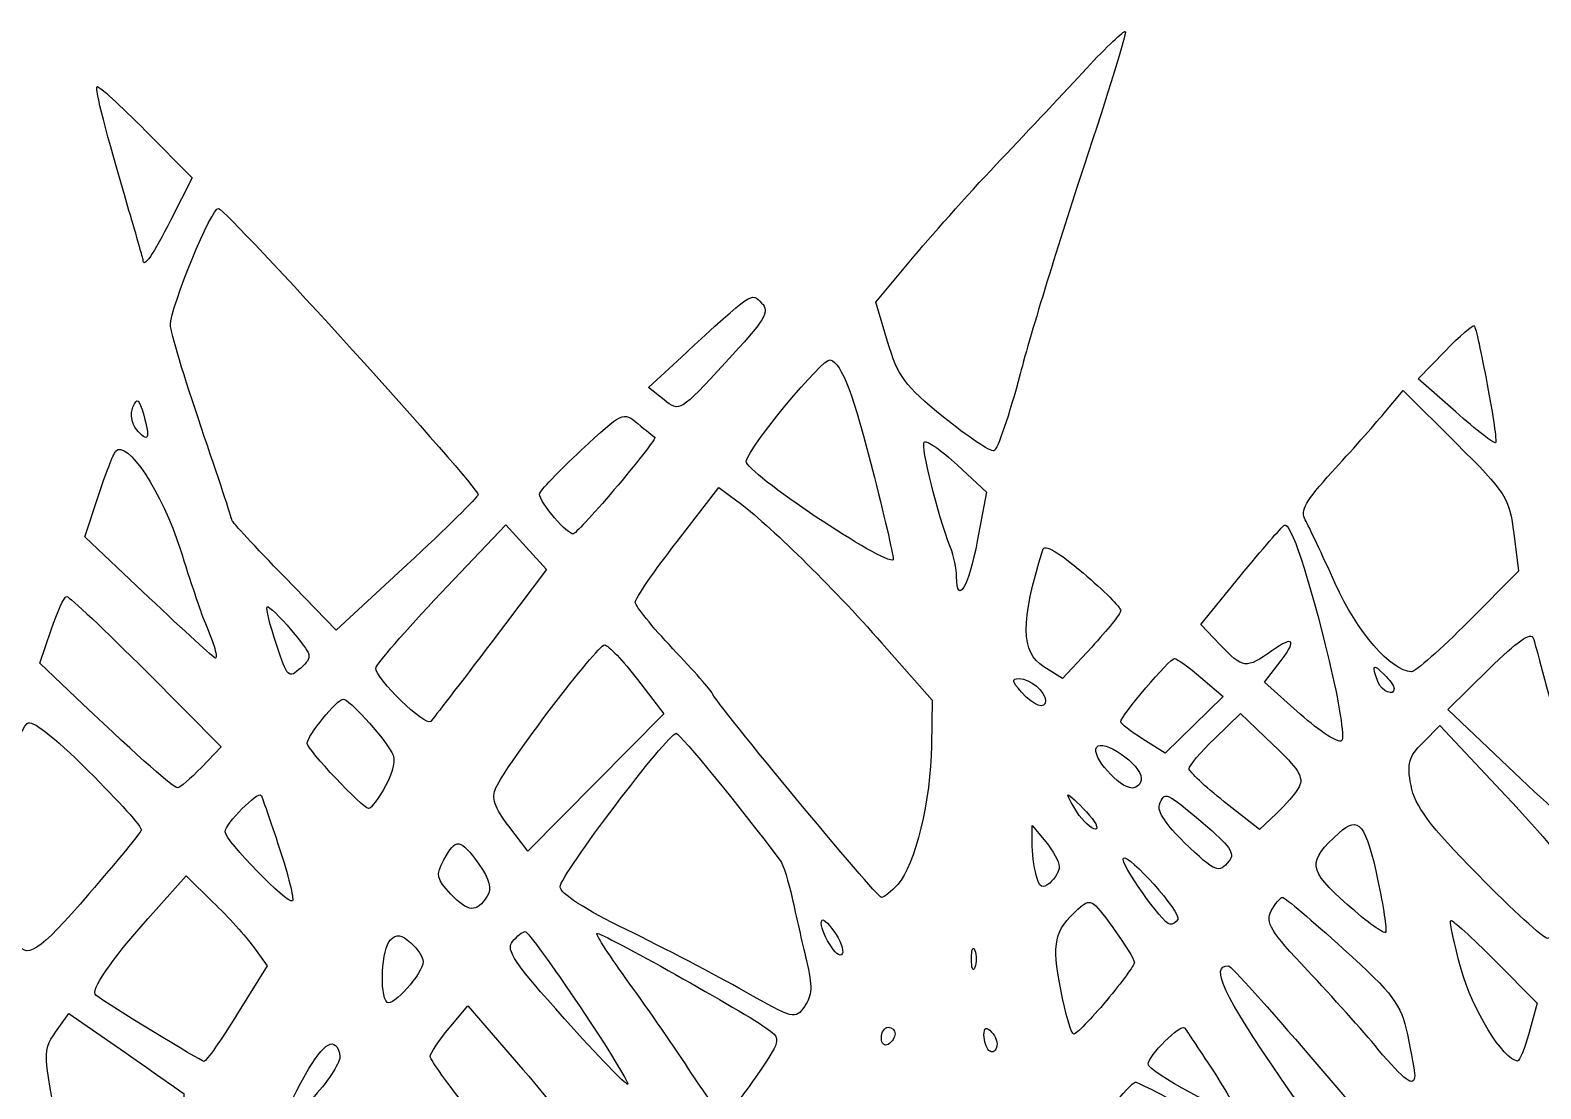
# Model space of a CAD drawing. Header units: centimetres. Extents: x -52 to 49, y -21 to 24.
# Drawn here: x -17.85 to -12, y -12.89 to -8.79 of the extents above; entities that cross this region are included whole.
import ezdxf

# ---------------------------------------------------------------- set-up
doc = ezdxf.new("R2010")
doc.units = ezdxf.units.CM
doc.header["$MEASUREMENT"] = 0
doc.layers.add('Layer 1', color=7, linetype='Continuous')

msp = doc.modelspace()

# ---------------------------------------------------------------- linework, layer by layer
at = {"layer": 'Layer 1'}
for points, knots in [([(-14.01537, -10.11851), (-13.97352, -9.95943), (-13.86264, -9.5983), (-13.76897, -9.316), (-13.76897, -9.316), (-13.6753, -9.0337), (-13.60297, -8.79842), (-13.60824, -8.79315), (-13.60824, -8.79315), (-13.61351, -8.78788), (-13.68132, -8.85217), (-13.75893, -8.936), (-13.75893, -8.936), (-13.83654, -9.01984), (-13.98481, -9.17773), (-14.08841, -9.28687), (-14.08841, -9.28687), (-14.19201, -9.39601), (-14.34362, -9.56511), (-14.42532, -9.66265), (-14.42532, -9.66265), (-14.42532, -9.66265), (-14.57386, -9.83999), (-14.57386, -9.83999), (-14.57386, -9.83999), (-14.57386, -9.83999), (-14.52833, -9.99338), (-14.52833, -9.99338), (-14.52833, -9.99338), (-14.48817, -10.12867), (-14.46269, -10.16309), (-14.31239, -10.28512), (-14.31239, -10.28512), (-14.21866, -10.36121), (-14.13061, -10.41993), (-14.11672, -10.41561), (-14.11672, -10.41561), (-14.10283, -10.41128), (-14.05722, -10.27759), (-14.01537, -10.11851)], [0, 0, 0, 0, 0.0909091, 0.0909091, 0.0909091, 0.0909091, 0.1818182, 0.1818182, 0.1818182, 0.1818182, 0.2727273, 0.2727273, 0.2727273, 0.2727273, 0.3636364, 0.3636364, 0.3636364, 0.3636364, 0.4545455, 0.4545455, 0.4545455, 0.4545455, 0.5454545, 0.5454545, 0.5454545, 0.5454545, 0.6363636, 0.6363636, 0.6363636, 0.6363636, 0.7272727, 0.7272727, 0.7272727, 0.7272727, 0.8181818, 0.8181818, 0.8181818, 0.8181818, 1, 1, 1, 1]), ([(-17.30189, -9.52131), (-17.30189, -9.52131), (-17.21989, -9.35887), (-17.21989, -9.35887), (-17.21989, -9.35887), (-17.21989, -9.35887), (-17.39927, -9.1781), (-17.39927, -9.1781), (-17.39927, -9.1781), (-17.49793, -9.07868), (-17.58258, -9.00125), (-17.58737, -9.00605), (-17.58737, -9.00605), (-17.59654, -9.01522), (-17.5551, -9.1763), (-17.46411, -9.48523), (-17.46411, -9.48523), (-17.43412, -9.58705), (-17.40958, -9.67337), (-17.40958, -9.67705), (-17.40958, -9.67705), (-17.40958, -9.71343), (-17.36991, -9.65606), (-17.30188, -9.52131), (-17.30188, -9.52131), (-17.30188, -9.52131), (-17.30189, -9.52131), (-17.30189, -9.52131)], [0, 0, 0, 0, 0.125, 0.125, 0.125, 0.125, 0.25, 0.25, 0.25, 0.25, 0.375, 0.375, 0.375, 0.375, 0.5, 0.5, 0.5, 0.5, 0.625, 0.625, 0.625, 0.625, 0.75, 0.75, 0.75, 0.75, 1, 1, 1, 1]), ([(-16.11313, -10.58588), (-16.11313, -10.55417), (-17.07415, -9.49405), (-17.11777, -9.47763), (-17.11777, -9.47763), (-17.14193, -9.46854), (-17.3041, -9.86134), (-17.30389, -9.92846), (-17.30389, -9.92846), (-17.30389, -9.95391), (-17.25017, -10.13214), (-17.18468, -10.32454), (-17.18468, -10.32454), (-17.1192, -10.51694), (-17.06562, -10.67905), (-17.06562, -10.6848), (-17.06562, -10.6848), (-17.06562, -10.69054), (-16.97473, -10.78864), (-16.86365, -10.90279), (-16.86365, -10.90279), (-16.86365, -10.90279), (-16.66168, -11.11034), (-16.66168, -11.11034), (-16.66168, -11.11034), (-16.66168, -11.11034), (-16.3874, -10.856), (-16.3874, -10.856), (-16.3874, -10.856), (-16.23655, -10.71611), (-16.11312, -10.59456), (-16.11312, -10.58588), (-16.11312, -10.58588), (-16.11312, -10.58588), (-16.11313, -10.58588), (-16.11313, -10.58588)], [0, 0, 0, 0, 0.1, 0.1, 0.1, 0.1, 0.2, 0.2, 0.2, 0.2, 0.3, 0.3, 0.3, 0.3, 0.4, 0.4, 0.4, 0.4, 0.5, 0.5, 0.5, 0.5, 0.6, 0.6, 0.6, 0.6, 0.7, 0.7, 0.7, 0.7, 0.8, 0.8, 0.8, 0.8, 1, 1, 1, 1]), ([(-15.0158, -9.84399), (-15.05725, -9.80222), (-15.04514, -9.79406), (-15.32615, -10.05311), (-15.32615, -10.05311), (-15.32615, -10.05311), (-15.45416, -10.17112), (-15.45416, -10.17112), (-15.45416, -10.17112), (-15.45416, -10.17112), (-15.39338, -10.21881), (-15.39338, -10.21881), (-15.39338, -10.21881), (-15.33272, -10.26641), (-15.33228, -10.26614), (-15.15525, -10.07434), (-15.15525, -10.07434), (-15.00108, -9.9073), (-14.98285, -9.8772), (-15.0158, -9.84399)], [0, 0, 0, 0, 0.1666667, 0.1666667, 0.1666667, 0.1666667, 0.3333333, 0.3333333, 0.3333333, 0.3333333, 0.5, 0.5, 0.5, 0.5, 0.6666667, 0.6666667, 0.6666667, 0.6666667, 1, 1, 1, 1]), ([(-12.20763, -10.15865), (-12.2302, -10.03897), (-12.25277, -9.93696), (-12.25777, -9.93195), (-12.25777, -9.93195), (-12.26278, -9.92694), (-12.31372, -9.97108), (-12.37099, -10.03004), (-12.37099, -10.03004), (-12.37099, -10.03004), (-12.4751, -10.13723), (-12.4751, -10.13723), (-12.4751, -10.13723), (-12.4751, -10.13723), (-12.32958, -10.2654), (-12.32958, -10.2654), (-12.32958, -10.2654), (-12.24954, -10.3359), (-12.18013, -10.38968), (-12.17532, -10.38491), (-12.17532, -10.38491), (-12.17052, -10.38014), (-12.18505, -10.27832), (-12.20763, -10.15865)], [0, 0, 0, 0, 0.1428571, 0.1428571, 0.1428571, 0.1428571, 0.2857143, 0.2857143, 0.2857143, 0.2857143, 0.4285714, 0.4285714, 0.4285714, 0.4285714, 0.5714286, 0.5714286, 0.5714286, 0.5714286, 0.7142857, 0.7142857, 0.7142857, 0.7142857, 1, 1, 1, 1]), ([(-14.57921, -10.51894), (-14.66119, -10.19432), (-14.7055, -10.07661), (-14.75053, -10.06375), (-14.75053, -10.06375), (-14.77899, -10.05562), (-15.06329, -10.39941), (-15.07522, -10.45638), (-15.07522, -10.45638), (-15.08362, -10.49651), (-14.53412, -10.86449), (-14.50635, -10.83732), (-14.50635, -10.83732), (-14.50302, -10.83406), (-14.53581, -10.69079), (-14.57921, -10.51893), (-14.57921, -10.51893), (-14.57921, -10.51893), (-14.57921, -10.51894), (-14.57921, -10.51894)], [0, 0, 0, 0, 0.1666667, 0.1666667, 0.1666667, 0.1666667, 0.3333333, 0.3333333, 0.3333333, 0.3333333, 0.5, 0.5, 0.5, 0.5, 0.6666667, 0.6666667, 0.6666667, 0.6666667, 1, 1, 1, 1]), ([(-17.4072, -10.27773), (-17.4257, -10.21304), (-17.43285, -10.20766), (-17.44897, -10.24632), (-17.44897, -10.24632), (-17.4601, -10.273), (-17.45422, -10.31007), (-17.43523, -10.33295), (-17.43523, -10.33295), (-17.3897, -10.38781), (-17.38075, -10.37019), (-17.40719, -10.27773), (-17.40719, -10.27773), (-17.40719, -10.27773), (-17.4072, -10.27773), (-17.4072, -10.27773)], [0, 0, 0, 0, 0.2, 0.2, 0.2, 0.2, 0.4, 0.4, 0.4, 0.4, 0.6, 0.6, 0.6, 0.6, 1, 1, 1, 1]), ([(-12.28026, -11.07643), (-12.28026, -11.07643), (-12.08674, -10.88161), (-12.08674, -10.88161), (-12.08674, -10.88161), (-12.08674, -10.88161), (-12.10495, -10.73585), (-12.10495, -10.73585), (-12.10495, -10.73585), (-12.1222, -10.59778), (-12.13397, -10.57935), (-12.32817, -10.38628), (-12.32817, -10.38628), (-12.32817, -10.38628), (-12.53319, -10.18247), (-12.53319, -10.18247), (-12.53319, -10.18247), (-12.53319, -10.18247), (-12.60673, -10.27045), (-12.60673, -10.27045), (-12.60673, -10.27045), (-12.64718, -10.31884), (-12.7381, -10.42139), (-12.80878, -10.49835), (-12.80878, -10.49835), (-12.91051, -10.60912), (-12.93199, -10.64771), (-12.91181, -10.68356), (-12.91181, -10.68356), (-12.8978, -10.70847), (-12.84565, -10.81927), (-12.79594, -10.9298), (-12.79594, -10.9298), (-12.71205, -11.11633), (-12.57905, -11.2701), (-12.50089, -11.27095), (-12.50089, -11.27095), (-12.48597, -11.27121), (-12.38669, -11.18358), (-12.28025, -11.07643), (-12.28025, -11.07643), (-12.28025, -11.07643), (-12.28026, -11.07643), (-12.28026, -11.07643)], [0, 0, 0, 0, 0.0833333, 0.0833333, 0.0833333, 0.0833333, 0.1666667, 0.1666667, 0.1666667, 0.1666667, 0.25, 0.25, 0.25, 0.25, 0.3333333, 0.3333333, 0.3333333, 0.3333333, 0.4166667, 0.4166667, 0.4166667, 0.4166667, 0.5, 0.5, 0.5, 0.5, 0.5833333, 0.5833333, 0.5833333, 0.5833333, 0.6666667, 0.6666667, 0.6666667, 0.6666667, 0.75, 0.75, 0.75, 0.75, 0.8333333, 0.8333333, 0.8333333, 0.8333333, 1, 1, 1, 1]), ([(-15.57151, -10.54877), (-15.48783, -10.44973), (-15.42366, -10.36626), (-15.4289, -10.36328), (-15.4289, -10.36328), (-15.43414, -10.36031), (-15.464, -10.33642), (-15.49525, -10.31021), (-15.49525, -10.31021), (-15.5512, -10.26328), (-15.55454, -10.26485), (-15.71353, -10.41309), (-15.71353, -10.41309), (-15.80233, -10.49588), (-15.87499, -10.57241), (-15.87499, -10.58314), (-15.87499, -10.58314), (-15.87499, -10.61613), (-15.76461, -10.74505), (-15.7435, -10.73671), (-15.7435, -10.73671), (-15.73258, -10.73239), (-15.65517, -10.64782), (-15.5715, -10.54877), (-15.5715, -10.54877), (-15.5715, -10.54877), (-15.57151, -10.54877), (-15.57151, -10.54877)], [0, 0, 0, 0, 0.125, 0.125, 0.125, 0.125, 0.25, 0.25, 0.25, 0.25, 0.375, 0.375, 0.375, 0.375, 0.5, 0.5, 0.5, 0.5, 0.625, 0.625, 0.625, 0.625, 0.75, 0.75, 0.75, 0.75, 1, 1, 1, 1]), ([(-17.135, -11.17203), (-17.14314, -11.14656), (-17.1602, -11.10192), (-17.17292, -11.07281), (-17.17292, -11.07281), (-17.18564, -11.04371), (-17.22761, -10.91869), (-17.2662, -10.795), (-17.2662, -10.795), (-17.33341, -10.57954), (-17.47395, -10.36737), (-17.51598, -10.41792), (-17.51598, -10.41792), (-17.52508, -10.42886), (-17.55546, -10.5078), (-17.5835, -10.59333), (-17.5835, -10.59333), (-17.5835, -10.59333), (-17.63448, -10.74884), (-17.63448, -10.74884), (-17.63448, -10.74884), (-17.63448, -10.74884), (-17.3869, -10.98359), (-17.3869, -10.98359), (-17.3869, -10.98359), (-17.25073, -11.1127), (-17.13502, -11.21833), (-17.12976, -11.21833), (-17.12976, -11.21833), (-17.1245, -11.21833), (-17.12686, -11.19749), (-17.135, -11.17203)], [0, 0, 0, 0, 0.1111111, 0.1111111, 0.1111111, 0.1111111, 0.2222222, 0.2222222, 0.2222222, 0.2222222, 0.3333333, 0.3333333, 0.3333333, 0.3333333, 0.4444444, 0.4444444, 0.4444444, 0.4444444, 0.5555556, 0.5555556, 0.5555556, 0.5555556, 0.6666667, 0.6666667, 0.6666667, 0.6666667, 0.7777778, 0.7777778, 0.7777778, 0.7777778, 1, 1, 1, 1]), ([(-14.18101, -10.76505), (-14.18101, -10.76505), (-14.1454, -10.57635), (-14.1454, -10.57635), (-14.1454, -10.57635), (-14.1454, -10.57635), (-14.25792, -10.47139), (-14.25792, -10.47139), (-14.25792, -10.47139), (-14.31981, -10.41366), (-14.3775, -10.37349), (-14.38613, -10.38211), (-14.38613, -10.38211), (-14.40102, -10.397), (-14.33576, -10.65953), (-14.28483, -10.78964), (-14.28483, -10.78964), (-14.27174, -10.82306), (-14.26104, -10.87367), (-14.26104, -10.90209), (-14.26104, -10.90209), (-14.26104, -11.02075), (-14.21408, -10.94035), (-14.18101, -10.76506), (-14.18101, -10.76506), (-14.18101, -10.76506), (-14.18101, -10.76505), (-14.18101, -10.76505)], [0, 0, 0, 0, 0.125, 0.125, 0.125, 0.125, 0.25, 0.25, 0.25, 0.25, 0.375, 0.375, 0.375, 0.375, 0.5, 0.5, 0.5, 0.5, 0.625, 0.625, 0.625, 0.625, 0.75, 0.75, 0.75, 0.75, 1, 1, 1, 1]), ([(-14.48817, -12.09393), (-14.42325, -12.0222), (-14.36079, -11.76453), (-14.35815, -11.55759), (-14.35815, -11.55759), (-14.35815, -11.55759), (-14.3559, -11.3809), (-14.3559, -11.3809), (-14.3559, -11.3809), (-14.3559, -11.3809), (-14.55005, -11.16071), (-14.55005, -11.16071), (-14.55005, -11.16071), (-14.74789, -10.93633), (-14.98583, -10.7026), (-15.11131, -10.60939), (-15.11131, -10.60939), (-15.11131, -10.60939), (-15.18104, -10.55759), (-15.18104, -10.55759), (-15.18104, -10.55759), (-15.18104, -10.55759), (-15.34282, -10.76672), (-15.34282, -10.76672), (-15.34282, -10.76672), (-15.4318, -10.88174), (-15.5046, -10.98765), (-15.5046, -11.00208), (-15.5046, -11.00208), (-15.5046, -11.01651), (-15.43927, -11.0974), (-15.35942, -11.18184), (-15.35942, -11.18184), (-15.27957, -11.26628), (-15.21111, -11.34372), (-15.20728, -11.35394), (-15.20728, -11.35394), (-15.19274, -11.39278), (-14.57001, -12.14438), (-14.55237, -12.14438), (-14.55237, -12.14438), (-14.54218, -12.14438), (-14.5133, -12.12168), (-14.48819, -12.09393), (-14.48819, -12.09393), (-14.48819, -12.09393), (-14.48817, -12.09393), (-14.48817, -12.09393)], [0, 0, 0, 0, 0.0769231, 0.0769231, 0.0769231, 0.0769231, 0.1538462, 0.1538462, 0.1538462, 0.1538462, 0.2307692, 0.2307692, 0.2307692, 0.2307692, 0.3076923, 0.3076923, 0.3076923, 0.3076923, 0.3846154, 0.3846154, 0.3846154, 0.3846154, 0.4615385, 0.4615385, 0.4615385, 0.4615385, 0.5384615, 0.5384615, 0.5384615, 0.5384615, 0.6153846, 0.6153846, 0.6153846, 0.6153846, 0.6923077, 0.6923077, 0.6923077, 0.6923077, 0.7692308, 0.7692308, 0.7692308, 0.7692308, 0.8461538, 0.8461538, 0.8461538, 0.8461538, 1, 1, 1, 1]), ([(-12.81957, -11.2286), (-12.90131, -10.89186), (-12.96854, -10.68849), (-12.9931, -10.70367), (-12.9931, -10.70367), (-13.00268, -10.70959), (-13.07933, -10.79854), (-13.16343, -10.90134), (-13.16343, -10.90134), (-13.16343, -10.90134), (-13.31634, -11.08824), (-13.31634, -11.08824), (-13.31634, -11.08824), (-13.31634, -11.08824), (-13.24135, -11.16652), (-13.24135, -11.16652), (-13.24135, -11.16652), (-13.15217, -11.25961), (-13.14093, -11.26093), (-13.04143, -11.19008), (-13.04143, -11.19008), (-12.95269, -11.12689), (-12.9429, -11.14965), (-13.01789, -11.2448), (-13.01789, -11.2448), (-13.01789, -11.2448), (-13.07002, -11.31095), (-13.07002, -11.31095), (-13.07002, -11.31095), (-13.07002, -11.31095), (-12.93131, -11.43477), (-12.93131, -11.43477), (-12.93131, -11.43477), (-12.85502, -11.50287), (-12.78293, -11.54916), (-12.77112, -11.53764), (-12.77112, -11.53764), (-12.7593, -11.52612), (-12.78111, -11.38706), (-12.81957, -11.22861), (-12.81957, -11.22861), (-12.81957, -11.22861), (-12.81957, -11.2286), (-12.81957, -11.2286)], [0, 0, 0, 0, 0.0833333, 0.0833333, 0.0833333, 0.0833333, 0.1666667, 0.1666667, 0.1666667, 0.1666667, 0.25, 0.25, 0.25, 0.25, 0.3333333, 0.3333333, 0.3333333, 0.3333333, 0.4166667, 0.4166667, 0.4166667, 0.4166667, 0.5, 0.5, 0.5, 0.5, 0.5833333, 0.5833333, 0.5833333, 0.5833333, 0.6666667, 0.6666667, 0.6666667, 0.6666667, 0.75, 0.75, 0.75, 0.75, 0.8333333, 0.8333333, 0.8333333, 0.8333333, 1, 1, 1, 1]), ([(-16.06311, -11.15943), (-16.06311, -11.15943), (-15.84816, -10.87564), (-15.84816, -10.87564), (-15.84816, -10.87564), (-15.84816, -10.87564), (-15.92717, -10.78902), (-15.92717, -10.78902), (-15.92717, -10.78902), (-15.92717, -10.78902), (-16.00618, -10.7024), (-16.00618, -10.7024), (-16.00618, -10.7024), (-16.00618, -10.7024), (-16.25701, -10.96698), (-16.25701, -10.96698), (-16.25701, -10.96698), (-16.39497, -11.1125), (-16.50833, -11.24297), (-16.50892, -11.25691), (-16.50892, -11.25691), (-16.51061, -11.29682), (-16.3162, -11.48512), (-16.29609, -11.46304), (-16.29609, -11.46304), (-16.28617, -11.45215), (-16.18133, -11.31553), (-16.0631, -11.15944), (-16.0631, -11.15944), (-16.0631, -11.15944), (-16.06311, -11.15943), (-16.06311, -11.15943)], [0, 0, 0, 0, 0.1111111, 0.1111111, 0.1111111, 0.1111111, 0.2222222, 0.2222222, 0.2222222, 0.2222222, 0.3333333, 0.3333333, 0.3333333, 0.3333333, 0.4444444, 0.4444444, 0.4444444, 0.4444444, 0.5555556, 0.5555556, 0.5555556, 0.5555556, 0.6666667, 0.6666667, 0.6666667, 0.6666667, 0.7777778, 0.7777778, 0.7777778, 0.7777778, 1, 1, 1, 1]), ([(-13.62604, -11.03378), (-13.62604, -11.0224), (-13.69154, -10.95714), (-13.7716, -10.88874), (-13.7716, -10.88874), (-13.86813, -10.80628), (-13.92081, -10.77623), (-13.928, -10.79954), (-13.928, -10.79954), (-14.01412, -11.07874), (-14.01301, -11.19567), (-13.92371, -11.25185), (-13.92371, -11.25185), (-13.92371, -11.25185), (-13.85095, -11.29762), (-13.85095, -11.29762), (-13.85095, -11.29762), (-13.85095, -11.29762), (-13.7385, -11.17605), (-13.7385, -11.17605), (-13.7385, -11.17605), (-13.67665, -11.10918), (-13.62605, -11.04517), (-13.62605, -11.03379), (-13.62605, -11.03379), (-13.62605, -11.03379), (-13.62604, -11.03378), (-13.62604, -11.03378)], [0, 0, 0, 0, 0.125, 0.125, 0.125, 0.125, 0.25, 0.25, 0.25, 0.25, 0.375, 0.375, 0.375, 0.375, 0.5, 0.5, 0.5, 0.5, 0.625, 0.625, 0.625, 0.625, 0.75, 0.75, 0.75, 0.75, 1, 1, 1, 1]), ([(-17.18409, -11.64104), (-17.18409, -11.64104), (-17.10745, -11.56105), (-17.10745, -11.56105), (-17.10745, -11.56105), (-17.10745, -11.56105), (-17.39697, -11.27063), (-17.39697, -11.27063), (-17.39697, -11.27063), (-17.55621, -11.1109), (-17.69467, -10.98021), (-17.70466, -10.98021), (-17.70466, -10.98021), (-17.71465, -10.98021), (-17.74212, -11.03829), (-17.7657, -11.10929), (-17.7657, -11.10929), (-17.7657, -11.10929), (-17.80857, -11.23836), (-17.80857, -11.23836), (-17.80857, -11.23836), (-17.80857, -11.23836), (-17.64215, -11.39642), (-17.64215, -11.39642), (-17.64215, -11.39642), (-17.4173, -11.60997), (-17.29353, -11.71933), (-17.27563, -11.72026), (-17.27563, -11.72026), (-17.26744, -11.72068), (-17.22625, -11.68504), (-17.18409, -11.64104)], [0, 0, 0, 0, 0.1111111, 0.1111111, 0.1111111, 0.1111111, 0.2222222, 0.2222222, 0.2222222, 0.2222222, 0.3333333, 0.3333333, 0.3333333, 0.3333333, 0.4444444, 0.4444444, 0.4444444, 0.4444444, 0.5555556, 0.5555556, 0.5555556, 0.5555556, 0.6666667, 0.6666667, 0.6666667, 0.6666667, 0.7777778, 0.7777778, 0.7777778, 0.7777778, 1, 1, 1, 1]), ([(-16.83496, -11.11134), (-16.8815, -11.0559), (-16.92389, -11.01486), (-16.92915, -11.02012), (-16.92915, -11.02012), (-16.93442, -11.02539), (-16.91844, -11.09075), (-16.89366, -11.16537), (-16.89366, -11.16537), (-16.85058, -11.29509), (-16.84644, -11.2991), (-16.79947, -11.25659), (-16.79947, -11.25659), (-16.75194, -11.21358), (-16.7531, -11.20885), (-16.83496, -11.11134)], [0, 0, 0, 0, 0.2, 0.2, 0.2, 0.2, 0.4, 0.4, 0.4, 0.4, 0.6, 0.6, 0.6, 0.6, 1, 1, 1, 1]), ([(-11.92286, -11.53401), (-11.97523, -11.33856), (-12.02314, -11.16161), (-12.02932, -11.14079), (-12.02932, -11.14079), (-12.03695, -11.1151), (-12.09193, -11.15339), (-12.20033, -11.25985), (-12.20033, -11.25985), (-12.20033, -11.25985), (-12.3601, -11.41677), (-12.3601, -11.41677), (-12.3601, -11.41677), (-12.3601, -11.41677), (-12.10251, -11.66171), (-12.10251, -11.66171), (-12.10251, -11.66171), (-11.96083, -11.79643), (-11.84102, -11.90276), (-11.83627, -11.89801), (-11.83627, -11.89801), (-11.83152, -11.89326), (-11.87048, -11.72946), (-11.92285, -11.53401), (-11.92285, -11.53401), (-11.92285, -11.53401), (-11.92286, -11.53401), (-11.92286, -11.53401)], [0, 0, 0, 0, 0.125, 0.125, 0.125, 0.125, 0.25, 0.25, 0.25, 0.25, 0.375, 0.375, 0.375, 0.375, 0.5, 0.5, 0.5, 0.5, 0.625, 0.625, 0.625, 0.625, 0.75, 0.75, 0.75, 0.75, 1, 1, 1, 1]), ([(-15.49588, -11.30136), (-15.5516, -11.22825), (-15.6091, -11.16802), (-15.62365, -11.16751), (-15.62365, -11.16751), (-15.65107, -11.16656), (-16.00253, -11.62883), (-16.04408, -11.7205), (-16.04408, -11.7205), (-16.06197, -11.75996), (-16.04987, -11.79576), (-15.99382, -11.86924), (-15.99382, -11.86924), (-15.99382, -11.86924), (-15.92001, -11.96601), (-15.92001, -11.96601), (-15.92001, -11.96601), (-15.92001, -11.96601), (-15.65729, -11.70016), (-15.65729, -11.70016), (-15.65729, -11.70016), (-15.65729, -11.70016), (-15.39457, -11.4343), (-15.39457, -11.4343), (-15.39457, -11.4343), (-15.39457, -11.4343), (-15.49588, -11.30137), (-15.49588, -11.30137), (-15.49588, -11.30137), (-15.49588, -11.30137), (-15.49588, -11.30136), (-15.49588, -11.30136)], [0, 0, 0, 0, 0.1111111, 0.1111111, 0.1111111, 0.1111111, 0.2222222, 0.2222222, 0.2222222, 0.2222222, 0.3333333, 0.3333333, 0.3333333, 0.3333333, 0.4444444, 0.4444444, 0.4444444, 0.4444444, 0.5555556, 0.5555556, 0.5555556, 0.5555556, 0.6666667, 0.6666667, 0.6666667, 0.6666667, 0.7777778, 0.7777778, 0.7777778, 0.7777778, 1, 1, 1, 1]), ([(-13.31561, -11.29372), (-13.36266, -11.25344), (-13.40864, -11.22), (-13.4178, -11.21941), (-13.4178, -11.21941), (-13.4354, -11.21827), (-13.62604, -11.44304), (-13.62604, -11.46493), (-13.62604, -11.46493), (-13.62604, -11.47197), (-13.58734, -11.50224), (-13.54005, -11.5322), (-13.54005, -11.5322), (-13.54005, -11.5322), (-13.45406, -11.58668), (-13.45406, -11.58668), (-13.45406, -11.58668), (-13.45406, -11.58668), (-13.34206, -11.47681), (-13.34206, -11.47681), (-13.34206, -11.47681), (-13.34206, -11.47681), (-13.23006, -11.36694), (-13.23006, -11.36694), (-13.23006, -11.36694), (-13.23006, -11.36694), (-13.3156, -11.29371), (-13.3156, -11.29371), (-13.3156, -11.29371), (-13.3156, -11.29371), (-13.31561, -11.29372), (-13.31561, -11.29372)], [0, 0, 0, 0, 0.1111111, 0.1111111, 0.1111111, 0.1111111, 0.2222222, 0.2222222, 0.2222222, 0.2222222, 0.3333333, 0.3333333, 0.3333333, 0.3333333, 0.4444444, 0.4444444, 0.4444444, 0.4444444, 0.5555556, 0.5555556, 0.5555556, 0.5555556, 0.6666667, 0.6666667, 0.6666667, 0.6666667, 0.7777778, 0.7777778, 0.7777778, 0.7777778, 1, 1, 1, 1]), ([(-12.56771, -11.33551), (-12.56771, -11.32719), (-12.58557, -11.30253), (-12.6074, -11.2807), (-12.6074, -11.2807), (-12.65048, -11.23763), (-12.65587, -11.24404), (-12.63103, -11.30877), (-12.63103, -11.30877), (-12.61594, -11.34811), (-12.56772, -11.36847), (-12.56772, -11.3355), (-12.56772, -11.3355), (-12.56772, -11.3355), (-12.56771, -11.33551), (-12.56771, -11.33551)], [0, 0, 0, 0, 0.2, 0.2, 0.2, 0.2, 0.4, 0.4, 0.4, 0.4, 0.6, 0.6, 0.6, 0.6, 1, 1, 1, 1]), ([(-13.91708, -11.38238), (-13.91708, -11.34793), (-13.97758, -11.29771), (-14.01908, -11.29771), (-14.01908, -11.29771), (-14.04964, -11.29771), (-14.0477, -11.30862), (-14.00969, -11.35063), (-14.00969, -11.35063), (-13.9605, -11.40499), (-13.91709, -11.41987), (-13.91709, -11.38238), (-13.91709, -11.38238), (-13.91709, -11.38238), (-13.91708, -11.38238), (-13.91708, -11.38238)], [0, 0, 0, 0, 0.2, 0.2, 0.2, 0.2, 0.4, 0.4, 0.4, 0.4, 0.6, 0.6, 0.6, 0.6, 1, 1, 1, 1]), ([(-16.47077, -11.71209), (-16.43943, -11.65389), (-16.43124, -11.6101), (-16.44676, -11.5837), (-16.44676, -11.5837), (-16.48939, -11.51118), (-16.61196, -11.37708), (-16.63561, -11.37708), (-16.63561, -11.37708), (-16.65866, -11.37708), (-16.77459, -11.52013), (-16.77459, -11.54858), (-16.77459, -11.54858), (-16.77459, -11.5714), (-16.55877, -11.80041), (-16.53726, -11.80041), (-16.53726, -11.80041), (-16.52685, -11.80041), (-16.49693, -11.76066), (-16.47077, -11.71209)], [0, 0, 0, 0, 0.1666667, 0.1666667, 0.1666667, 0.1666667, 0.3333333, 0.3333333, 0.3333333, 0.3333333, 0.5, 0.5, 0.5, 0.5, 0.6666667, 0.6666667, 0.6666667, 0.6666667, 1, 1, 1, 1]), ([(-17.61779, -12.12934), (-17.51055, -12.00465), (-17.41976, -11.89431), (-17.41604, -11.88413), (-17.41604, -11.88413), (-17.41232, -11.87395), (-17.50443, -11.77103), (-17.62074, -11.6554), (-17.62074, -11.6554), (-17.76037, -11.51659), (-17.84111, -11.45407), (-17.85842, -11.47138), (-17.85842, -11.47138), (-17.90088, -11.51384), (-17.99175, -11.80174), (-17.99072, -11.89055), (-17.99072, -11.89055), (-17.98979, -11.97187), (-17.93529, -12.22115), (-17.89909, -12.30974), (-17.89909, -12.30974), (-17.86554, -12.39183), (-17.81651, -12.36039), (-17.61779, -12.12934)], [0, 0, 0, 0, 0.1428571, 0.1428571, 0.1428571, 0.1428571, 0.2857143, 0.2857143, 0.2857143, 0.2857143, 0.4285714, 0.4285714, 0.4285714, 0.4285714, 0.5714286, 0.5714286, 0.5714286, 0.5714286, 0.7142857, 0.7142857, 0.7142857, 0.7142857, 1, 1, 1, 1]), ([(-12.9356, -11.71598), (-12.91672, -11.68096), (-12.93883, -11.64531), (-13.03725, -11.55205), (-13.03725, -11.55205), (-13.03725, -11.55205), (-13.16303, -11.43287), (-13.16303, -11.43287), (-13.16303, -11.43287), (-13.16303, -11.43287), (-13.26225, -11.52941), (-13.26225, -11.52941), (-13.26225, -11.52941), (-13.31682, -11.5825), (-13.36147, -11.63516), (-13.36147, -11.64642), (-13.36147, -11.64642), (-13.36147, -11.65768), (-13.30025, -11.71529), (-13.22543, -11.77443), (-13.22543, -11.77443), (-13.22543, -11.77443), (-13.08939, -11.88197), (-13.08939, -11.88197), (-13.08939, -11.88197), (-13.08939, -11.88197), (-13.02457, -11.82135), (-13.02457, -11.82135), (-13.02457, -11.82135), (-12.98892, -11.78801), (-12.94889, -11.74059), (-12.93562, -11.71598), (-12.93562, -11.71598), (-12.93562, -11.71598), (-12.9356, -11.71598), (-12.9356, -11.71598)], [0, 0, 0, 0, 0.1, 0.1, 0.1, 0.1, 0.2, 0.2, 0.2, 0.2, 0.3, 0.3, 0.3, 0.3, 0.4, 0.4, 0.4, 0.4, 0.5, 0.5, 0.5, 0.5, 0.6, 0.6, 0.6, 0.6, 0.7, 0.7, 0.7, 0.7, 0.8, 0.8, 0.8, 0.8, 1, 1, 1, 1]), ([(-14.84258, -12.38841), (-14.85902, -12.31967), (-14.88369, -12.21113), (-14.8974, -12.14719), (-14.8974, -12.14719), (-14.91111, -12.08326), (-14.93212, -12.01777), (-14.94409, -12.00167), (-14.94409, -12.00167), (-15.08892, -11.80688), (-15.33197, -11.50937), (-15.34626, -11.50937), (-15.34626, -11.50937), (-15.37878, -11.50937), (-15.79562, -12.06006), (-15.79562, -12.10302), (-15.79562, -12.10302), (-15.79562, -12.12931), (-15.70104, -12.19051), (-15.53765, -12.26995), (-15.53765, -12.26995), (-15.39577, -12.33893), (-15.19127, -12.44572), (-15.08321, -12.50725), (-15.08321, -12.50725), (-14.89101, -12.61668), (-14.88593, -12.61796), (-14.84971, -12.56625), (-14.84971, -12.56625), (-14.8198, -12.52355), (-14.81843, -12.48936), (-14.84258, -12.38841)], [0, 0, 0, 0, 0.1111111, 0.1111111, 0.1111111, 0.1111111, 0.2222222, 0.2222222, 0.2222222, 0.2222222, 0.3333333, 0.3333333, 0.3333333, 0.3333333, 0.4444444, 0.4444444, 0.4444444, 0.4444444, 0.5555556, 0.5555556, 0.5555556, 0.5555556, 0.6666667, 0.6666667, 0.6666667, 0.6666667, 0.7777778, 0.7777778, 0.7777778, 0.7777778, 1, 1, 1, 1]), ([(-11.91269, -12.19771), (-11.8946, -12.13973), (-11.87979, -12.0769), (-11.87979, -12.05808), (-11.87979, -12.05808), (-11.87979, -12.03926), (-11.99471, -11.90126), (-12.13517, -11.75141), (-12.13517, -11.75141), (-12.13517, -11.75141), (-12.39055, -11.47895), (-12.39055, -11.47895), (-12.39055, -11.47895), (-12.39055, -11.47895), (-12.4561, -11.5445), (-12.4561, -11.5445), (-12.4561, -11.5445), (-12.51217, -11.60057), (-12.5189, -11.62466), (-12.50268, -11.71115), (-12.50268, -11.71115), (-12.4877, -11.79103), (-12.43317, -11.8638), (-12.24302, -12.05769), (-12.24302, -12.05769), (-12.11064, -12.19268), (-11.98956, -12.30313), (-11.97396, -12.30313), (-11.97396, -12.30313), (-11.95835, -12.30313), (-11.93078, -12.25569), (-11.91269, -12.19771)], [0, 0, 0, 0, 0.1111111, 0.1111111, 0.1111111, 0.1111111, 0.2222222, 0.2222222, 0.2222222, 0.2222222, 0.3333333, 0.3333333, 0.3333333, 0.3333333, 0.4444444, 0.4444444, 0.4444444, 0.4444444, 0.5555556, 0.5555556, 0.5555556, 0.5555556, 0.6666667, 0.6666667, 0.6666667, 0.6666667, 0.7777778, 0.7777778, 0.7777778, 0.7777778, 1, 1, 1, 1]), ([(-13.54667, -11.68316), (-13.54667, -11.62999), (-13.69653, -11.52651), (-13.71956, -11.56377), (-13.71956, -11.56377), (-13.74059, -11.59781), (-13.6326, -11.72104), (-13.58174, -11.72104), (-13.58174, -11.72104), (-13.56245, -11.72104), (-13.54666, -11.70399), (-13.54666, -11.68315), (-13.54666, -11.68315), (-13.54666, -11.68315), (-13.54667, -11.68316), (-13.54667, -11.68316)], [0, 0, 0, 0, 0.2, 0.2, 0.2, 0.2, 0.4, 0.4, 0.4, 0.4, 0.6, 0.6, 0.6, 0.6, 1, 1, 1, 1]), ([(-16.8823, -11.95276), (-16.91706, -11.84715), (-16.94877, -11.75572), (-16.95275, -11.7496), (-16.95275, -11.7496), (-16.96455, -11.73148), (-17.09208, -11.86008), (-17.09208, -11.89011), (-17.09208, -11.89011), (-17.09208, -11.9245), (-16.84848, -12.17418), (-16.8315, -12.1572), (-16.8315, -12.1572), (-16.82467, -12.15037), (-16.84753, -12.05837), (-16.88229, -11.95276), (-16.88229, -11.95276), (-16.88229, -11.95276), (-16.8823, -11.95276), (-16.8823, -11.95276)], [0, 0, 0, 0, 0.1666667, 0.1666667, 0.1666667, 0.1666667, 0.3333333, 0.3333333, 0.3333333, 0.3333333, 0.5, 0.5, 0.5, 0.5, 0.6666667, 0.6666667, 0.6666667, 0.6666667, 1, 1, 1, 1]), ([(-13.75833, -11.81365), (-13.79251, -11.77727), (-13.82462, -11.7475), (-13.8297, -11.7475), (-13.8297, -11.7475), (-13.83477, -11.7475), (-13.81942, -11.77727), (-13.79558, -11.81365), (-13.79558, -11.81365), (-13.77174, -11.85003), (-13.73963, -11.8798), (-13.72421, -11.8798), (-13.72421, -11.8798), (-13.7088, -11.8798), (-13.72421, -11.85003), (-13.75832, -11.81365), (-13.75832, -11.81365), (-13.75832, -11.81365), (-13.75833, -11.81365), (-13.75833, -11.81365)], [0, 0, 0, 0, 0.1666667, 0.1666667, 0.1666667, 0.1666667, 0.3333333, 0.3333333, 0.3333333, 0.3333333, 0.5, 0.5, 0.5, 0.5, 0.6666667, 0.6666667, 0.6666667, 0.6666667, 1, 1, 1, 1]), ([(-13.20606, -12.0029), (-13.18289, -11.97499), (-13.20474, -11.94343), (-13.30679, -11.85738), (-13.30679, -11.85738), (-13.45341, -11.73375), (-13.45594, -11.73269), (-13.47652, -11.78631), (-13.47652, -11.78631), (-13.48562, -11.81004), (-13.44817, -11.86648), (-13.38013, -11.93155), (-13.38013, -11.93155), (-13.25614, -12.05013), (-13.24802, -12.05346), (-13.20606, -12.0029)], [0, 0, 0, 0, 0.2, 0.2, 0.2, 0.2, 0.4, 0.4, 0.4, 0.4, 0.6, 0.6, 0.6, 0.6, 1, 1, 1, 1]), ([(-13.86417, -12.025), (-13.86417, -12.00657), (-13.88759, -11.96338), (-13.91621, -11.92902), (-13.91621, -11.92902), (-13.91621, -11.92902), (-13.96825, -11.86656), (-13.96825, -11.86656), (-13.96825, -11.86656), (-13.96825, -11.86656), (-13.96878, -11.93271), (-13.96878, -11.93271), (-13.96878, -11.93271), (-13.96907, -11.96909), (-13.96205, -12.0259), (-13.9532, -12.05895), (-13.9532, -12.05895), (-13.94047, -12.10646), (-13.92947, -12.1127), (-13.90065, -12.08878), (-13.90065, -12.08878), (-13.8806, -12.07214), (-13.86419, -12.04344), (-13.86419, -12.02501), (-13.86419, -12.02501), (-13.86419, -12.02501), (-13.86417, -12.025), (-13.86417, -12.025)], [0, 0, 0, 0, 0.125, 0.125, 0.125, 0.125, 0.25, 0.25, 0.25, 0.25, 0.375, 0.375, 0.375, 0.375, 0.5, 0.5, 0.5, 0.5, 0.625, 0.625, 0.625, 0.625, 0.75, 0.75, 0.75, 0.75, 1, 1, 1, 1]), ([(-12.63057, -12.08043), (-12.67664, -11.86063), (-12.70498, -11.82569), (-12.7812, -11.89467), (-12.7812, -11.89467), (-12.90594, -12.00756), (-12.90262, -12.03643), (-12.74935, -12.17209), (-12.74935, -12.17209), (-12.67127, -12.24119), (-12.60415, -12.2892), (-12.60018, -12.27878), (-12.60018, -12.27878), (-12.59621, -12.26836), (-12.60988, -12.1791), (-12.63057, -12.08044), (-12.63057, -12.08044), (-12.63057, -12.08044), (-12.63057, -12.08043), (-12.63057, -12.08043)], [0, 0, 0, 0, 0.1666667, 0.1666667, 0.1666667, 0.1666667, 0.3333333, 0.3333333, 0.3333333, 0.3333333, 0.5, 0.5, 0.5, 0.5, 0.6666667, 0.6666667, 0.6666667, 0.6666667, 1, 1, 1, 1]), ([(-16.07766, -12.13967), (-16.05868, -12.10958), (-16.0676, -12.07602), (-16.11065, -12.01557), (-16.11065, -12.01557), (-16.18196, -11.91543), (-16.19961, -11.91325), (-16.24547, -11.99895), (-16.24547, -11.99895), (-16.27736, -12.05854), (-16.27464, -12.07187), (-16.2184, -12.13175), (-16.2184, -12.13175), (-16.15133, -12.20314), (-16.11886, -12.20497), (-16.07767, -12.13967), (-16.07767, -12.13967), (-16.07767, -12.13967), (-16.07766, -12.13967), (-16.07766, -12.13967)], [0, 0, 0, 0, 0.1666667, 0.1666667, 0.1666667, 0.1666667, 0.3333333, 0.3333333, 0.3333333, 0.3333333, 0.5, 0.5, 0.5, 0.5, 0.6666667, 0.6666667, 0.6666667, 0.6666667, 1, 1, 1, 1]), ([(-13.40502, -12.23002), (-13.38983, -12.20543), (-13.59591, -11.97314), (-13.61553, -11.99275), (-13.61553, -11.99275), (-13.63117, -12.0084), (-13.46421, -12.24603), (-13.43579, -12.24858), (-13.43579, -12.24858), (-13.42574, -12.24948), (-13.41189, -12.24113), (-13.40503, -12.23002), (-13.40503, -12.23002), (-13.40503, -12.23002), (-13.40502, -12.23002), (-13.40502, -12.23002)], [0, 0, 0, 0, 0.2, 0.2, 0.2, 0.2, 0.4, 0.4, 0.4, 0.4, 0.6, 0.6, 0.6, 0.6, 1, 1, 1, 1]), ([(-17.04405, -12.59384), (-17.04405, -12.59384), (-16.92987, -12.40876), (-16.92987, -12.40876), (-16.92987, -12.40876), (-16.92987, -12.40876), (-16.9823, -12.3361), (-16.9823, -12.3361), (-16.9823, -12.3361), (-17.01114, -12.29613), (-17.08169, -12.21799), (-17.13909, -12.16245), (-17.13909, -12.16245), (-17.13909, -12.16245), (-17.24345, -12.06146), (-17.24345, -12.06146), (-17.24345, -12.06146), (-17.24345, -12.06146), (-17.39083, -12.22691), (-17.39083, -12.22691), (-17.39083, -12.22691), (-17.53466, -12.38838), (-17.61488, -12.50616), (-17.59262, -12.52316), (-17.59262, -12.52316), (-17.54413, -12.5602), (-17.18526, -12.77932), (-17.17338, -12.77914), (-17.17338, -12.77914), (-17.16504, -12.77914), (-17.10684, -12.69563), (-17.04404, -12.59383), (-17.04404, -12.59383), (-17.04404, -12.59383), (-17.04405, -12.59384), (-17.04405, -12.59384)], [0, 0, 0, 0, 0.1, 0.1, 0.1, 0.1, 0.2, 0.2, 0.2, 0.2, 0.3, 0.3, 0.3, 0.3, 0.4, 0.4, 0.4, 0.4, 0.5, 0.5, 0.5, 0.5, 0.6, 0.6, 0.6, 0.6, 0.7, 0.7, 0.7, 0.7, 0.8, 0.8, 0.8, 0.8, 1, 1, 1, 1]), ([(-13.68142, -12.54419), (-13.62186, -12.47305), (-13.57312, -12.40654), (-13.57312, -12.39638), (-13.57312, -12.39638), (-13.57312, -12.38623), (-13.61087, -12.32536), (-13.657, -12.26112), (-13.657, -12.26112), (-13.73782, -12.14858), (-13.74274, -12.146), (-13.79174, -12.19035), (-13.79174, -12.19035), (-13.88308, -12.27301), (-13.89293, -12.31878), (-13.85847, -12.50045), (-13.85847, -12.50045), (-13.84041, -12.59565), (-13.81755, -12.67353), (-13.80768, -12.67353), (-13.80768, -12.67353), (-13.7978, -12.67353), (-13.74098, -12.61532), (-13.68142, -12.54418), (-13.68142, -12.54418), (-13.68142, -12.54418), (-13.68142, -12.54419), (-13.68142, -12.54419)], [0, 0, 0, 0, 0.125, 0.125, 0.125, 0.125, 0.25, 0.25, 0.25, 0.25, 0.375, 0.375, 0.375, 0.375, 0.5, 0.5, 0.5, 0.5, 0.625, 0.625, 0.625, 0.625, 0.75, 0.75, 0.75, 0.75, 1, 1, 1, 1]), ([(-12.48833, -12.83359), (-12.48833, -12.81975), (-12.50116, -12.7486), (-12.51685, -12.67546), (-12.51685, -12.67546), (-12.54245, -12.55608), (-12.56779, -12.52213), (-12.76462, -12.34343), (-12.76462, -12.34343), (-12.88521, -12.23395), (-12.99102, -12.14438), (-12.99975, -12.14438), (-12.99975, -12.14438), (-13.00848, -12.14438), (-13.02821, -12.16788), (-13.04358, -12.19661), (-13.04358, -12.19661), (-13.06758, -12.24145), (-13.04761, -12.2742), (-12.90243, -12.42812), (-12.90243, -12.42812), (-12.80942, -12.52672), (-12.68713, -12.66319), (-12.63067, -12.73139), (-12.63067, -12.73139), (-12.52959, -12.85347), (-12.48833, -12.8831), (-12.48833, -12.8336), (-12.48833, -12.8336), (-12.48833, -12.8336), (-12.48833, -12.83359), (-12.48833, -12.83359)], [0, 0, 0, 0, 0.1111111, 0.1111111, 0.1111111, 0.1111111, 0.2222222, 0.2222222, 0.2222222, 0.2222222, 0.3333333, 0.3333333, 0.3333333, 0.3333333, 0.4444444, 0.4444444, 0.4444444, 0.4444444, 0.5555556, 0.5555556, 0.5555556, 0.5555556, 0.6666667, 0.6666667, 0.6666667, 0.6666667, 0.7777778, 0.7777778, 0.7777778, 0.7777778, 1, 1, 1, 1]), ([(-15.04063, -12.84245), (-14.94117, -12.69804), (-14.93974, -12.69278), (-14.98993, -12.65552), (-14.98993, -12.65552), (-15.07327, -12.59363), (-15.64331, -12.27428), (-15.65306, -12.28402), (-15.65306, -12.28402), (-15.65795, -12.28892), (-15.60164, -12.37558), (-15.52791, -12.47662), (-15.52791, -12.47662), (-15.45418, -12.57765), (-15.34568, -12.73473), (-15.28679, -12.82568), (-15.28679, -12.82568), (-15.2279, -12.91663), (-15.17146, -12.99104), (-15.16135, -12.99104), (-15.16135, -12.99104), (-15.15124, -12.99104), (-15.09692, -12.92417), (-15.04064, -12.84245), (-15.04064, -12.84245), (-15.04064, -12.84245), (-15.04063, -12.84245), (-15.04063, -12.84245)], [0, 0, 0, 0, 0.125, 0.125, 0.125, 0.125, 0.25, 0.25, 0.25, 0.25, 0.375, 0.375, 0.375, 0.375, 0.5, 0.5, 0.5, 0.5, 0.625, 0.625, 0.625, 0.625, 0.75, 0.75, 0.75, 0.75, 1, 1, 1, 1]), ([(-14.72794, -12.28769), (-14.75158, -12.25162), (-14.7757, -12.22689), (-14.78155, -12.23274), (-14.78155, -12.23274), (-14.80109, -12.25228), (-14.72988, -12.38105), (-14.70725, -12.36707), (-14.70725, -12.36707), (-14.69499, -12.35949), (-14.70429, -12.32377), (-14.72793, -12.2877), (-14.72793, -12.2877), (-14.72793, -12.2877), (-14.72794, -12.28769), (-14.72794, -12.28769)], [0, 0, 0, 0, 0.2, 0.2, 0.2, 0.2, 0.4, 0.4, 0.4, 0.4, 0.6, 0.6, 0.6, 0.6, 1, 1, 1, 1]), ([(-12.04549, -12.66693), (-12.04549, -12.66693), (-12.01505, -12.55448), (-12.01505, -12.55448), (-12.01505, -12.55448), (-12.01505, -12.55448), (-12.17744, -12.38984), (-12.17744, -12.38984), (-12.17744, -12.38984), (-12.26676, -12.29929), (-12.34387, -12.22924), (-12.34881, -12.23417), (-12.34881, -12.23417), (-12.35374, -12.2391), (-12.33566, -12.32389), (-12.30863, -12.42258), (-12.30863, -12.42258), (-12.26638, -12.57682), (-12.14562, -12.77349), (-12.0903, -12.77817), (-12.0903, -12.77817), (-12.08239, -12.77883), (-12.06223, -12.72878), (-12.04548, -12.66694), (-12.04548, -12.66694), (-12.04548, -12.66694), (-12.04549, -12.66693), (-12.04549, -12.66693)], [0, 0, 0, 0, 0.125, 0.125, 0.125, 0.125, 0.25, 0.25, 0.25, 0.25, 0.375, 0.375, 0.375, 0.375, 0.5, 0.5, 0.5, 0.5, 0.625, 0.625, 0.625, 0.625, 0.75, 0.75, 0.75, 0.75, 1, 1, 1, 1]), ([(-16.32574, -12.39322), (-16.32521, -12.37728), (-16.34638, -12.34471), (-16.37277, -12.32082), (-16.37277, -12.32082), (-16.40979, -12.28732), (-16.42793, -12.28457), (-16.45215, -12.30878), (-16.45215, -12.30878), (-16.48586, -12.34249), (-16.49548, -12.52049), (-16.46523, -12.55074), (-16.46523, -12.55074), (-16.44476, -12.57121), (-16.32723, -12.43848), (-16.32574, -12.39321), (-16.32574, -12.39321), (-16.32574, -12.39321), (-16.32574, -12.39322), (-16.32574, -12.39322)], [0, 0, 0, 0, 0.1666667, 0.1666667, 0.1666667, 0.1666667, 0.3333333, 0.3333333, 0.3333333, 0.3333333, 0.5, 0.5, 0.5, 0.5, 0.6666667, 0.6666667, 0.6666667, 0.6666667, 1, 1, 1, 1]), ([(-15.7183, -12.56822), (-15.82558, -12.40787), (-15.92113, -12.27667), (-15.93063, -12.27667), (-15.93063, -12.27667), (-15.94013, -12.27667), (-15.96241, -12.29416), (-15.98015, -12.31553), (-15.98015, -12.31553), (-16.00686, -12.34772), (-15.97218, -12.39916), (-15.77834, -12.6149), (-15.77834, -12.6149), (-15.6496, -12.75818), (-15.53954, -12.87189), (-15.53376, -12.86759), (-15.53376, -12.86759), (-15.52798, -12.86329), (-15.61102, -12.72857), (-15.7183, -12.56822)], [0, 0, 0, 0, 0.1666667, 0.1666667, 0.1666667, 0.1666667, 0.3333333, 0.3333333, 0.3333333, 0.3333333, 0.5, 0.5, 0.5, 0.5, 0.6666667, 0.6666667, 0.6666667, 0.6666667, 1, 1, 1, 1]), ([(-14.1906, -12.34943), (-14.19794, -12.33124), (-14.20395, -12.34612), (-14.20395, -12.3825), (-14.20395, -12.3825), (-14.20395, -12.41888), (-14.19794, -12.43376), (-14.1906, -12.41557), (-14.1906, -12.41557), (-14.18326, -12.39738), (-14.18326, -12.36761), (-14.1906, -12.34942), (-14.1906, -12.34942), (-14.1906, -12.34942), (-14.1906, -12.34943), (-14.1906, -12.34943)], [0, 0, 0, 0, 0.2, 0.2, 0.2, 0.2, 0.4, 0.4, 0.4, 0.4, 0.6, 0.6, 0.6, 0.6, 1, 1, 1, 1]), ([(-12.47781, -13.26138), (-12.62159, -13.06981), (-13.18907, -12.40895), (-13.2098, -12.40895), (-13.2098, -12.40895), (-13.28154, -12.40895), (-13.22842, -12.52201), (-13.00367, -12.84765), (-13.00367, -12.84765), (-12.77786, -13.17484), (-12.73123, -13.22699), (-12.58584, -13.31499), (-12.58584, -13.31499), (-12.49583, -13.36947), (-12.4181, -13.40183), (-12.41309, -13.3869), (-12.41309, -13.3869), (-12.40808, -13.37197), (-12.43721, -13.31549), (-12.47781, -13.26139), (-12.47781, -13.26139), (-12.47781, -13.26139), (-12.47781, -13.26138), (-12.47781, -13.26138)], [0, 0, 0, 0, 0.1428571, 0.1428571, 0.1428571, 0.1428571, 0.2857143, 0.2857143, 0.2857143, 0.2857143, 0.4285714, 0.4285714, 0.4285714, 0.4285714, 0.5714286, 0.5714286, 0.5714286, 0.5714286, 0.7142857, 0.7142857, 0.7142857, 0.7142857, 1, 1, 1, 1]), ([(-15.52074, -13.5728), (-15.52074, -13.5728), (-15.45049, -13.46664), (-15.45049, -13.46664), (-15.45049, -13.46664), (-15.45049, -13.46664), (-15.58817, -13.26191), (-15.58817, -13.26191), (-15.58817, -13.26191), (-15.6639, -13.14931), (-15.82192, -12.94631), (-15.93933, -12.81081), (-15.93933, -12.81081), (-15.93933, -12.81081), (-16.15281, -12.56444), (-16.15281, -12.56444), (-16.15281, -12.56444), (-16.15281, -12.56444), (-16.22557, -12.65106), (-16.22557, -12.65106), (-16.22557, -12.65106), (-16.26559, -12.6987), (-16.29833, -12.74799), (-16.29833, -12.7606), (-16.29833, -12.7606), (-16.29833, -12.77321), (-16.22897, -12.86891), (-16.14419, -12.97327), (-16.14419, -12.97327), (-16.05942, -13.07763), (-15.90319, -13.2791), (-15.79701, -13.42098), (-15.79701, -13.42098), (-15.69083, -13.56286), (-15.60104, -13.67895), (-15.59747, -13.67895), (-15.59747, -13.67895), (-15.5939, -13.67895), (-15.55937, -13.63118), (-15.52073, -13.57279), (-15.52073, -13.57279), (-15.52073, -13.57279), (-15.52074, -13.5728), (-15.52074, -13.5728)], [0, 0, 0, 0, 0.0833333, 0.0833333, 0.0833333, 0.0833333, 0.1666667, 0.1666667, 0.1666667, 0.1666667, 0.25, 0.25, 0.25, 0.25, 0.3333333, 0.3333333, 0.3333333, 0.3333333, 0.4166667, 0.4166667, 0.4166667, 0.4166667, 0.5, 0.5, 0.5, 0.5, 0.5833333, 0.5833333, 0.5833333, 0.5833333, 0.6666667, 0.6666667, 0.6666667, 0.6666667, 0.75, 0.75, 0.75, 0.75, 0.8333333, 0.8333333, 0.8333333, 0.8333333, 1, 1, 1, 1]), ([(-17.29796, -13.02469), (-17.26655, -12.96316), (-17.24608, -12.9087), (-17.25246, -12.90367), (-17.25246, -12.90367), (-17.25884, -12.89863), (-17.36136, -12.82677), (-17.48028, -12.74397), (-17.48028, -12.74397), (-17.48028, -12.74397), (-17.6965, -12.59343), (-17.6965, -12.59343), (-17.6965, -12.59343), (-17.6965, -12.59343), (-17.74805, -12.66656), (-17.74805, -12.66656), (-17.74805, -12.66656), (-17.80366, -12.74546), (-17.8044, -12.73881), (-17.67332, -13.335), (-17.67332, -13.335), (-17.65892, -13.40048), (-17.63984, -13.49226), (-17.63092, -13.53894), (-17.63092, -13.53894), (-17.61512, -13.62163), (-17.61135, -13.61753), (-17.48488, -13.38019), (-17.48488, -13.38019), (-17.41348, -13.2462), (-17.32937, -13.08622), (-17.29796, -13.0247), (-17.29796, -13.0247), (-17.29796, -13.0247), (-17.29796, -13.02469), (-17.29796, -13.02469)], [0, 0, 0, 0, 0.1, 0.1, 0.1, 0.1, 0.2, 0.2, 0.2, 0.2, 0.3, 0.3, 0.3, 0.3, 0.4, 0.4, 0.4, 0.4, 0.5, 0.5, 0.5, 0.5, 0.6, 0.6, 0.6, 0.6, 0.7, 0.7, 0.7, 0.7, 0.8, 0.8, 0.8, 0.8, 1, 1, 1, 1]), ([(-16.64785, -12.75713), (-16.66328, -12.67761), (-16.71013, -12.70308), (-16.7812, -12.8296), (-16.7812, -12.8296), (-16.88465, -13.01379), (-16.8694, -13.0502), (-16.74599, -12.91368), (-16.74599, -12.91368), (-16.6878, -12.84931), (-16.64364, -12.77886), (-16.64786, -12.75712), (-16.64786, -12.75712), (-16.64786, -12.75712), (-16.64785, -12.75713), (-16.64785, -12.75713)], [0, 0, 0, 0, 0.2, 0.2, 0.2, 0.2, 0.4, 0.4, 0.4, 0.4, 0.6, 0.6, 0.6, 0.6, 1, 1, 1, 1]), ([(-14.49917, -12.67198), (-14.49917, -12.65829), (-14.51108, -12.64708), (-14.52563, -12.64708), (-14.52563, -12.64708), (-14.54018, -12.64708), (-14.55209, -12.66564), (-14.55209, -12.68833), (-14.55209, -12.68833), (-14.55209, -12.71102), (-14.54018, -12.72222), (-14.52563, -12.71323), (-14.52563, -12.71323), (-14.51108, -12.70424), (-14.49917, -12.68567), (-14.49917, -12.67198)], [0, 0, 0, 0, 0.2, 0.2, 0.2, 0.2, 0.4, 0.4, 0.4, 0.4, 0.6, 0.6, 0.6, 0.6, 1, 1, 1, 1]), ([(-14.12577, -12.66593), (-14.14738, -12.64432), (-14.1552, -12.64728), (-14.1552, -12.67706), (-14.1552, -12.67706), (-14.1552, -12.69937), (-14.14652, -12.72631), (-14.13591, -12.73692), (-14.13591, -12.73692), (-14.1253, -12.74753), (-14.11206, -12.74252), (-14.10648, -12.72579), (-14.10648, -12.72579), (-14.1009, -12.70906), (-14.10958, -12.68212), (-14.12577, -12.66593)], [0, 0, 0, 0, 0.2, 0.2, 0.2, 0.2, 0.4, 0.4, 0.4, 0.4, 0.6, 0.6, 0.6, 0.6, 1, 1, 1, 1]), ([(-13.26985, -12.81355), (-13.32496, -12.72927), (-13.37412, -12.6553), (-13.37909, -12.64918), (-13.37909, -12.64918), (-13.3933, -12.63168), (-13.52021, -12.75886), (-13.52021, -12.7906), (-13.52021, -12.7906), (-13.5202, -12.81823), (-13.19945, -12.99204), (-13.17956, -12.97519), (-13.17956, -12.97519), (-13.1741, -12.97057), (-13.21473, -12.89783), (-13.26985, -12.81355)], [0, 0, 0, 0, 0.2, 0.2, 0.2, 0.2, 0.4, 0.4, 0.4, 0.4, 0.6, 0.6, 0.6, 0.6, 1, 1, 1, 1]), ([(-12.62278, -14.11902), (-12.59249, -14.07001), (-12.5677, -14.01928), (-12.5677, -14.00628), (-12.5677, -14.00628), (-12.5677, -13.97665), (-12.9131, -13.36641), (-13.01096, -13.22314), (-13.01096, -13.22314), (-13.06326, -13.14657), (-13.14944, -13.08059), (-13.31842, -12.98775), (-13.31842, -12.98775), (-13.44755, -12.9168), (-13.56066, -12.85918), (-13.56977, -12.85971), (-13.56977, -12.85971), (-13.57888, -12.86024), (-13.62001, -12.90489), (-13.66117, -12.95893), (-13.66117, -12.95893), (-13.72958, -13.04875), (-13.73446, -13.06967), (-13.71806, -13.20271), (-13.71806, -13.20271), (-13.70819, -13.28275), (-13.69451, -13.35738), (-13.68766, -13.36857), (-13.68766, -13.36857), (-13.68081, -13.37976), (-13.50638, -13.52497), (-13.30004, -13.69126), (-13.30004, -13.69126), (-13.0937, -13.85755), (-12.8713, -14.04137), (-12.80581, -14.09974), (-12.80581, -14.09974), (-12.74033, -14.15811), (-12.68474, -14.20638), (-12.68229, -14.207), (-12.68229, -14.207), (-12.67983, -14.20761), (-12.65305, -14.16803), (-12.62276, -14.11902), (-12.62276, -14.11902), (-12.62276, -14.11902), (-12.62278, -14.11902), (-12.62278, -14.11902)], [0, 0, 0, 0, 0.0769231, 0.0769231, 0.0769231, 0.0769231, 0.1538462, 0.1538462, 0.1538462, 0.1538462, 0.2307692, 0.2307692, 0.2307692, 0.2307692, 0.3076923, 0.3076923, 0.3076923, 0.3076923, 0.3846154, 0.3846154, 0.3846154, 0.3846154, 0.4615385, 0.4615385, 0.4615385, 0.4615385, 0.5384615, 0.5384615, 0.5384615, 0.5384615, 0.6153846, 0.6153846, 0.6153846, 0.6153846, 0.6923077, 0.6923077, 0.6923077, 0.6923077, 0.7692308, 0.7692308, 0.7692308, 0.7692308, 0.8461538, 0.8461538, 0.8461538, 0.8461538, 1, 1, 1, 1])]:
    msp.add_open_spline(points, degree=3, knots=knots, dxfattribs=at)

doc.saveas('drawing.dxf')
